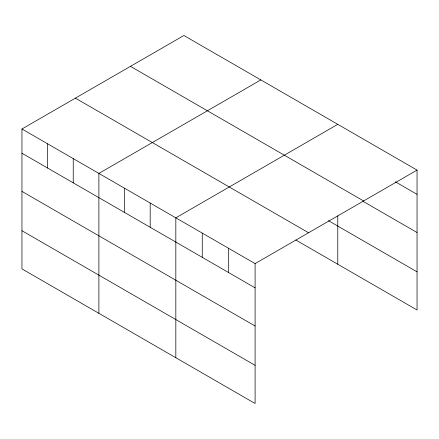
<?xml version="1.0" encoding="UTF-8"?>
<svg xmlns="http://www.w3.org/2000/svg" width="439" height="439" viewBox="0 0 439 439"><rect width="100%" height="100%" fill="white"/><g stroke="black" fill="none" stroke-linecap="round" stroke-linejoin="round"><path stroke-width="0.66" d="M21.95 128.995L255.103 263.609L255.103 403.501L21.95 268.893L21.95 128.995L183.897 35.499L417.05 170.107L417.05 310.005L295.809 240.007M260.837 79.92L98.89 173.416L98.89 313.314M337.778 124.341L175.83 217.837L175.83 357.736M255.103 263.609L417.05 170.107M395.325 181.801L417.05 194.345M130.454 66.349L363.607 200.963M363.026 201.325L417.05 232.516M328.449 220.685L417.05 271.84M75.393 98.138L308.546 232.752M21.95 153.233L255.103 287.847M21.95 191.399L255.103 326.012M21.95 230.722L255.103 365.336M337.778 215.9L337.778 264.24M228.681 248.348L228.681 272.586M202.258 233.093L202.258 257.331M150.187 203.032L150.187 227.27M124.539 188.221L124.539 212.46M73.242 158.611L73.242 182.849M47.599 143.8L47.599 168.038"/></g></svg>
